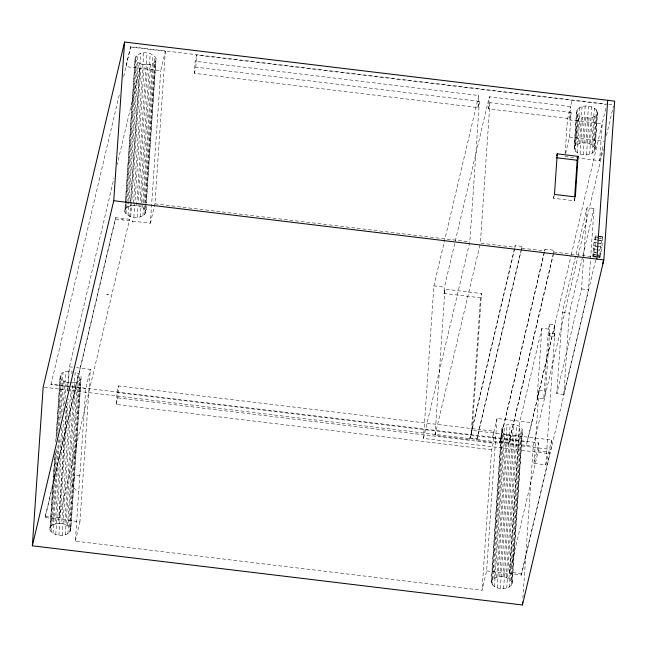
<?xml version="1.0" encoding="UTF-8"?>
<svg xmlns="http://www.w3.org/2000/svg" width="647" height="647" viewBox="0 0 647 647"><rect width="100%" height="100%" fill="white"/><g stroke="black" fill="none" stroke-linecap="round" stroke-linejoin="round"><path stroke-width="0.49" stroke-dasharray="3.23 2.43" d="M592.967 256.527L593.485 245.642L595.539 235.565L595.014 246.45L592.967 256.527L595.944 256.883M596.938 257.005L599.915 257.36L600.44 246.475L602.494 236.398L600.505 236.163M599.915 257.36L601.969 247.291L602.494 236.398M76.435 367.674L90.337 369.356L79.945 521.773L45.185 517.576L45.282 516.16L115.7 217.627L129.602 219.301L130.629 204.201M70.717 530.629L70.628 528.761L69.536 526.965L64.813 524.216L75.198 371.799L79.929 374.548L81.021 376.344L81.11 378.212L70.717 530.629C66.69 537.633 53.871 536.662 49.916 529.966L54.688 456.911M55.715 441.869L60.228 375.689C62.096 371.241 67.854 370.796 72.043 371.135L71.833 374.136M49.916 529.966L55.108 453.757M56.135 438.715L60.228 375.689M49.835 528.106L50.765 526.367L55.957 450.158M56.985 435.116L61.15 373.95M51.016 531.769L56.758 447.538M57.85 431.5L61.408 379.352L60.3 377.549M50.765 526.367L52.633 524.927L58.44 439.693M59.403 425.653L63.026 372.51M53.022 533.346L59.581 437.081M60.883 418.027L63.406 380.929L61.408 379.352M52.633 524.927L55.246 523.916L61.877 426.648M62.896 411.605L65.63 371.499M55.747 534.519L63.535 420.21M64.635 404.165L66.14 382.102L63.406 380.929M55.246 523.916L58.359 523.439L66.358 406.114M67.385 391.079L68.752 371.022M45.282 516.16L59.184 517.835L66.803 406.098M67.967 388.984L69.48 366.833L113.953 178.289M58.901 535.198L68.202 398.819M64.813 524.216L61.651 523.552L70.814 389.179M62.193 535.295L72.585 382.878C75.836 382.571 79.84 381.617 81.11 378.212M65.298 534.826L75.683 382.409M67.523 525.396L77.907 372.979M67.919 533.815L78.311 381.398M69.536 526.965L79.929 374.548M69.779 532.36L80.171 379.943M70.628 528.761L81.021 376.344M548.494 329.121L541.879 328.32L537.123 398.051L543.739 398.851L548.494 329.121L549.683 324.074L554.883 324.705L531.761 422.653L497.001 418.455L486.609 570.872L482.039 590.258L75.367 541.159L85.76 388.742L90.337 369.356M45.185 517.576L115.7 217.627M130.581 46.972L165.333 51.291L160.755 70.677L125.995 66.617L130.597 46.738L606.789 104.167M146.117 206.684C149.279 219.487 129.57 220.384 124.903 212.046L125.437 201.152M125.51 200.149L135.223 57.623C139.234 50.62 152.142 51.493 156.016 58.287L146.392 202.665M124.903 212.046L125.445 204.015M125.518 203.012L135.223 57.623M124.822 210.186L125.753 208.447L136.153 55.885M125.753 208.447L127.621 207L127.96 201.977M128.033 200.974L138.021 54.437M491.615 449.77L116.234 404.448L117.042 392.519L118.595 385.935L493.984 431.258L493.168 443.187L491.615 449.77L482.039 590.258M127.621 207L130.233 205.981L130.508 201.961M130.573 200.958L140.634 53.426M130.702 203.198L139.898 68.299L117.196 164.54M116.234 404.448L117.786 397.865L118.595 385.935M130.734 216.591L141.135 64.037L138.418 62.808L135.304 59.484M133.889 217.271L144.289 64.708L141.135 64.037M137.188 217.368L147.589 64.813C150.832 64.49 154.843 63.56 156.105 60.147M140.286 216.891L141.175 203.845M141.248 202.843L150.686 64.336M142.914 215.888L143.731 203.837M143.804 202.834L153.315 63.325M144.766 214.44L145.454 204.403M145.518 203.401L155.167 61.886M145.704 212.701L146.093 203.821M146.165 202.81L156.016 58.287M115.603 219.042L150.355 223.239L160.755 70.677M150.355 223.239L154.932 203.845L165.333 51.291M194.326 73.337L195.79 67.134L479.411 101.385L477.955 107.588L194.326 73.337L195.151 61.263L196.615 55.06L605.77 104.345M195.79 67.134L196.615 55.06M550.087 452.302L521.466 573.654L509.65 572.231L538.272 450.87L550.087 452.302L549.99 453.717L423.47 438.44L433.878 285.869L478.772 95.505L195.151 61.263M443.988 293.406L444.99 289.136L481.473 293.544L480.47 297.806L443.988 293.406L444.416 287.139L489.31 96.783L570.533 106.585L572.029 99.994M514.794 248.311L469.665 439.628L435.019 435.447L444.99 289.136M477.955 107.588L478.772 95.505M423.47 438.44L469.835 241.873L479.411 101.385M488.493 108.858L489.957 102.655L571.172 112.465L569.716 118.668L488.493 108.858L489.31 96.783M489.957 102.655L480.373 243.143L515.02 247.332L515.141 245.593L522.089 246.426L476.613 440.47L499.557 443.235L545.033 249.2L554.067 250.292L553.953 252.031L596.356 257.15M469.665 439.628L515.141 245.593M480.47 297.806L471.137 434.655L472.148 430.392L481.473 293.544M476.613 440.47L520.932 251.335M499.557 443.235L544.337 252.144M491.251 581.402L501.635 428.985C505.687 421.998 518.482 422.968 522.461 429.648L512.141 583.926C508.121 590.937 495.295 589.959 491.34 583.262L491.251 581.402C495.303 574.423 508.089 575.385 512.068 582.065L512.141 583.926M491.34 583.262L501.635 428.985M492.189 579.663L502.573 427.246M492.44 585.074L502.832 432.657L501.732 430.845M494.057 578.224L504.45 425.807M494.454 586.643L504.846 434.226L502.832 432.657M496.678 577.221L507.07 424.804M497.171 587.816L507.563 435.399L504.846 434.226M595.661 260.094L551.001 449.447L508.591 444.327L552.91 255.193M499.783 576.736L510.176 424.319M500.325 588.495L510.718 436.078L507.563 435.399M503.075 576.849L513.467 424.432M503.617 588.6L514.009 436.183C517.26 435.876 521.28 434.93 522.533 431.509M506.237 577.52L516.621 425.103M506.73 588.131L517.123 435.714M508.954 578.701L519.347 426.284M509.65 572.231L519.929 421.359L541.879 328.32M509.351 587.112L519.735 434.695M510.96 580.262L521.353 427.845M511.219 585.664L521.611 433.247M512.068 582.065L522.461 429.648M117.042 392.519L527.184 442.038L527.216 441.545M486.609 570.872L521.369 575.07L521.466 573.654M522.913 597.941L533.257 446.212L577.981 256.422M533.969 463.389L538.951 390.295L545.575 391.087L549.521 333.156L554.722 333.779L545.785 464.813L533.969 463.389L538.822 442.831L51.04 384.051L51.008 384.536L85.76 388.742M575.094 197.885L574.407 200.788L553.557 198.273L553.759 195.305M538.272 450.87L538.822 442.831M554.722 333.779L554.083 336.497L548.882 335.866L549.683 324.074M565.13 153.468L567.435 119.655L570.533 106.585L569.716 118.668M554.083 336.497L554.883 324.705M565.607 153.549L569.497 137.067L571.172 112.465M551.001 449.447L551.64 439.992L472.148 430.392M556.816 393.627L562.356 312.323L587.055 207.614L594.011 208.455L588.463 289.759L563.772 394.468L556.816 393.627L581.516 288.918L587.055 207.614M574.132 147.597L576.647 110.799C580.691 103.803 593.501 104.757 597.464 111.462L595.03 150.12C591.002 157.124 578.2 156.137 574.229 149.457L578.919 115.441M574.229 149.457L576.647 110.799M577.585 109.06L575.078 145.858C580.585 141.248 591.091 141.822 594.957 148.26L595.03 150.12M575.329 151.261L577.836 114.462L576.736 112.659M576.946 144.41L579.453 107.612M577.35 152.829L579.858 116.031L577.836 114.462M574.407 200.788L574.609 197.82M579.575 143.399L582.082 106.601M563.772 394.468L569.311 313.164L594.011 208.455M580.06 154.01L582.567 117.212L579.858 116.031M582.672 142.922L585.179 106.132M583.214 154.682L585.729 117.883L582.567 117.212M585.964 143.027L588.471 106.229M586.514 154.787L589.021 117.989C592.256 117.665 596.291 116.743 597.537 113.322M589.126 143.707L591.633 106.909M589.627 154.31L592.134 117.511M591.851 144.879L594.358 108.081M592.24 153.299L594.747 116.5M593.849 146.457L596.364 109.658M594.108 151.859L596.615 115.061M594.957 148.26L597.464 111.462M564.928 156.453L599.68 160.65L602.195 123.852L567.435 119.655M126.003 213.842L136.412 61.239M128.009 215.411L138.418 62.808M130.233 205.981L133.347 205.511L143.755 52.908M145.615 210.841C144.079 207.388 140.084 206.175 136.638 205.617L147.047 53.005M139.801 206.288L150.201 53.685M142.51 207.461L152.918 54.858M144.524 209.038L144.871 204.015M144.936 203.012L154.932 56.435M51.008 384.536L119.695 92.958M123.674 76.435L130.597 46.738M59.184 517.835L129.602 219.301M75.367 541.159L79.945 521.773M435.019 435.447L480.147 244.129M521.167 250.357L522.089 246.426M492.432 437.841L497.001 418.455M553.557 198.273L554.471 194.399M544.572 251.165L545.033 249.2M553.145 254.214L554.067 250.292M508.591 444.327L553.719 253.009M548.882 335.866L549.521 333.156M537.123 398.051L538.951 390.295M44.174 387.213L526.302 445.427L571.066 255.638M571.293 254.659L605.859 108.098M527.184 442.038L531.761 422.653M599.68 160.65L603.344 145.138M543.739 398.851L545.575 391.087M578.208 255.444L603.239 149.239M606.482 135.474L613.429 105.971M545.785 464.813L551.64 439.992M521.369 575.07L549.99 453.717M122.121 219.826L122.704 219.899M132.659 221.096L132.263 221.994L132.886 221.128M79.872 475.092C70.644 475.626 70.248 489.1 78.772 491.308M144.289 64.708L147.589 64.813M585.729 117.883L589.021 117.989M133.347 205.511L136.638 205.617M70.119 382.806L72.585 382.878M510.718 436.078L514.009 436.183M58.359 523.439L61.651 523.552M526.302 445.427L533.257 446.212M608.754 104.402L612.677 104.871M569.497 137.067L604.258 141.264M595.24 235.945L597.23 236.179M598.224 236.301L602.195 236.778M597.699 236.446L602.664 237.045M594.852 237.312L601.799 238.153M597.731 238.039L602.697 238.638M594.391 239.536L598.37 240.021M599.357 240.142L601.346 240.377M597.61 240.458L602.575 241.056M593.93 242.407L600.877 243.248M597.359 243.434L602.325 244.032M593.485 245.642L596.469 245.997M597.464 246.119L600.44 246.475M595.014 246.45L601.969 247.291M593.129 248.885L600.084 249.726M596.566 249.92L601.532 250.518M592.878 251.861L597.844 252.459M594.116 252.54L601.063 253.373M592.765 254.271L595.741 254.635M596.736 254.748L599.712 255.112M593.655 254.764L595.644 255.007M596.639 255.128L600.61 255.605M592.789 255.88L595.766 256.244M596.76 256.366L599.745 256.722M593.267 256.139L600.214 256.972M154.932 203.845L469.835 241.873M521.975 248.165L544.911 250.939M581.516 288.918L588.463 289.759M433.878 285.869L444.416 287.139M562.356 312.323L569.311 313.164M69.48 366.833L72.456 367.197M469.787 437.89L476.734 438.731M499.678 441.497L508.712 442.588M117.786 397.865L493.168 443.187M66.14 382.102L69.294 382.781M108.939 294.336L106.682 294.725L108.939 294.336"/><path stroke-width="0.97" d="M32.35 545.801L43.171 387.092L124.564 42.023L614.65 101.142L603.829 259.908L522.436 604.977L32.35 545.801L113.743 200.732L124.564 42.023M522.436 604.977L522.639 601.961M557.237 153.832L554.471 194.399L575.32 196.914L578.086 156.348L557.237 153.832L556.776 155.773M574.682 196.834L577.173 160.23L578.086 156.348M596.874 259.067L607.695 100.301M602.875 263.758L603.012 261.744M556.323 157.706L577.173 160.23M113.743 200.732L603.829 259.908"/></g></svg>
